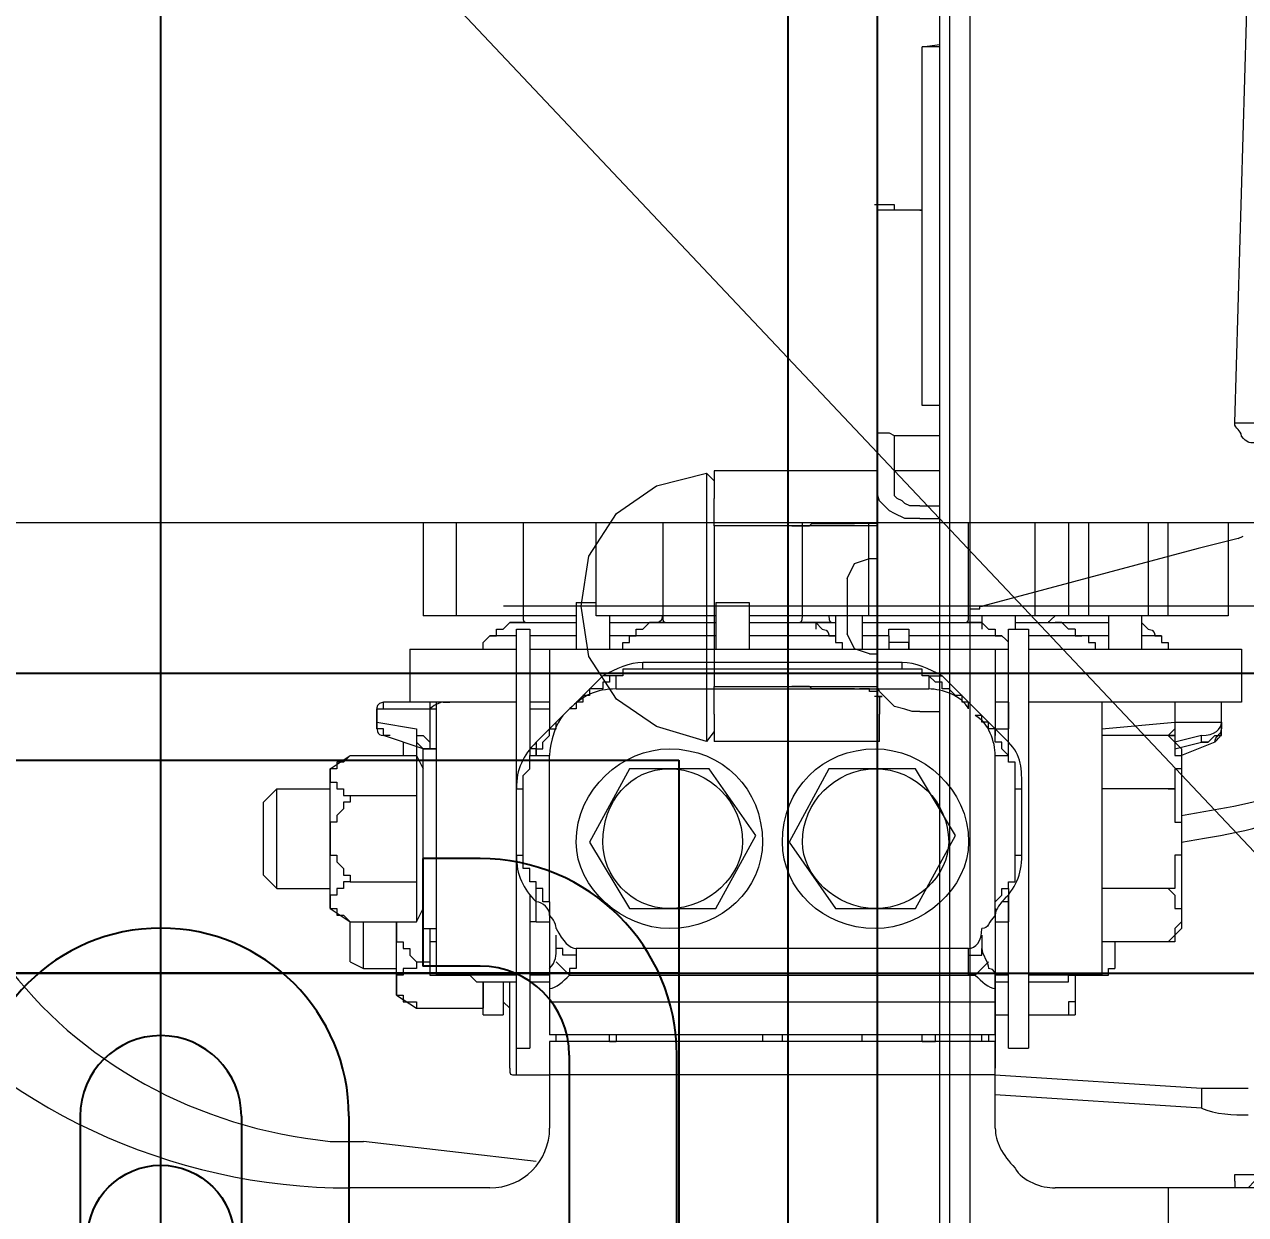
# Model space of a CAD drawing. Header units: millimetres. Extents: x 25083 to 52777, y 24772 to 45779.
# Drawn here: x 38551 to 38619.2, y 33398.4 to 33464.9 of the extents above; entities that cross this region are included whole.
import ezdxf

# ---------------------------------------------------------------- set-up
doc = ezdxf.new("R2010")
doc.units = ezdxf.units.MM
doc.layers.add('小车', color=7, linetype='Continuous')
doc.styles.get("Standard").update_dxf_attribs({"font": ''})
doc.styles.get('Standard').set_extended_font_data('SimSun')
doc.dimstyles.new('15', dxfattribs={"dimtxt": 15, "dimasz": 10, "dimexe": 2, "dimexo": 1, "dimgap": 1, "dimtad": 1, "dimdsep": 46, "dimtxsty": 'Standard', "dimcen": 2.5, "dimadec": 0, "dimazin": 0, "dimtfac": 1, "dimtmove": 2, "dimatfit": 3, "dimfxl": 1, "dimtolj": 1, "dimarcsym": 0})
doc.dimstyles.new('ISO-25', dxfattribs={"dimtxt": 2.5, "dimasz": 2.5, "dimexe": 1.25, "dimexo": 0.625, "dimtad": 1, "dimtxsty": 'Standard', "dimcen": 2.5, "dimadec": 0, "dimazin": 0, "dimtfac": 1, "dimtmove": 0, "dimatfit": 3, "dimfxl": 1, "dimarcsym": 0})

# ---------------------------------------------------------------- blocks, each defined once
blk = doc.blocks.new('A$C6E4F4F8B')
for p, q in [((0, 70), (197.2, 70)), ((135.1, 63.918), (135.1, 6.083)), ((157.046, 63.805), (139.673, 63.805)), ((139.673, 57.805), (157.046, 57.805)), ((128.7, 52.832), (128.7, 49.634)), ((134.7, 52.832), (134.7, 49.634)), ((128.7, 49.634), (134.7, 49.634)), ((143.083, 45.5), (157.046, 45.5)), ((143.083, 39.5), (157.046, 39.5)), ((143.083, 30.5), (157.046, 30.5))]:
    blk.add_line(p, q)
at = {"color": 1}
for p in [(123.2, 63.918), (133.2, 63.918)]:
    blk.add_line(p, (173.2, 63.918), dxfattribs=at)
at = {"color": 6, "ltscale": 15}
blk.add_line((123.2, 6.083), (123.2, 63.918), dxfattribs=at)
blk.add_circle((149.918, 35), 4.1, dxfattribs=at)
blk.add_circle((149.918, 35), 4.1, dxfattribs=at)
for centre, radius, end in [((139.673, 52.832), 10.973, 180), ((139.673, 52.832), 4.973, 180), ((143.083, 35), 4.5, 270)]:
    blk.add_arc(centre, radius, 90, end)
at = {"ltscale": 15}
blk.add_arc((143.083, 35), 10.5, 90, 270, dxfattribs=at)
blk = doc.blocks.new('*D925')
at = {"color": 0, "lineweight": -2}
for p, q in [((29677.862, 34881.662), (29677.862, 32448.293)), ((40733.017, 34757.645), (40733.017, 32448.293)), ((29680.362, 32449.543), (40730.517, 32449.543))]:
    blk.add_line(p, q, dxfattribs=at)
at = {"color": 0}
for points in [[(29680.362, 32449.96), (29680.362, 32449.127), (29677.862, 32449.543)], [(40730.517, 32449.127), (40730.517, 32449.96), (40733.017, 32449.543)]]:
    blk.add_solid(points, dxfattribs=at)
at = {"layer": 'DEFPOINTS', "color": 0}
for p in [(29677.862, 34882.287), (40733.017, 34758.27), (40733.017, 32449.543)]:
    blk.add_point(p, dxfattribs=at)
at = {"color": 0, "insert": (35205.439, 32451.628), "char_height": 2.5, "attachment_point": 5}
blk.add_mtext('11055,15', dxfattribs=at)
blk = doc.blocks.new('zw$D2F4')
at = {"color": 7, "lineweight": 5}
for points in [[(257.723, 841.871), (257.723, 1145.643)], [(238.041, 926.541), (237.298, 925.798)], [(238.041, 926.541), (242.126, 926.541)], [(242.126, 926.541), (242.869, 925.798)], [(237.298, 925.798), (237.298, 922.827)], [(237.298, 925.798), (242.869, 925.798)], [(242.869, 925.798), (242.869, 922.827)], [(223.187, 922.827), (223.187, 920.97)], [(236.184, 922.827), (235.442, 921.713)], [(236.556, 922.827), (236.184, 922.827), (236.184, 922.456), (235.813, 922.456), (235.813, 922.084), (235.442, 921.713)], [(236.184, 922.827), (243.983, 922.827)], [(237.67, 921.713), (237.67, 922.084), (237.298, 922.084), (237.298, 922.456), (236.927, 922.456), (236.927, 922.827), (236.556, 922.827)], [(239.898, 922.827), (239.155, 922.827), (239.155, 922.456), (238.784, 922.456), (238.412, 922.084), (238.041, 922.084), (238.041, 921.713), (237.67, 921.713)], [(242.497, 921.713), (242.126, 921.713), (242.126, 922.084), (241.755, 922.084), (241.383, 922.456), (241.012, 922.456), (241.012, 922.827), (240.641, 922.827), (239.898, 922.827)], [(243.612, 922.827), (243.24, 922.827), (243.24, 922.456), (242.869, 922.456), (242.869, 922.084), (242.497, 922.084), (242.497, 921.713)], [(244.726, 921.713), (244.354, 922.084), (244.354, 922.456), (243.983, 922.456), (243.983, 922.827), (243.612, 922.827)], [(243.983, 922.827), (244.726, 921.713)], [(220.587, 913.914), (220.587, 921.713)], [(233.213, 921.713), (232.842, 920.97)], [(233.213, 921.713), (235.442, 921.713)], [(235.442, 921.713), (235.442, 917.999)], [(237.67, 921.713), (237.67, 917.999)], [(242.497, 921.713), (242.497, 917.999)], [(244.726, 921.713), (244.726, 917.999)], [(222.073, 911.315), (223.187, 920.97)], [(232.842, 920.97), (232.842, 919.114)], [(232.842, 920.97), (235.442, 920.97)], [(245.097, 917.628), (245.84, 919.856)], [(245.84, 919.485), (245.84, 919.856), (246.211, 919.856), (246.211, 920.228), (246.582, 920.228)], [(246.582, 920.228), (246.211, 917.999)], [(246.582, 920.228), (247.325, 920.228)], [(247.325, 920.228), (246.582, 920.228)], [(247.325, 920.228), (247.325, 916.885)], [(247.325, 920.228), (247.325, 919.856), (247.696, 919.856)], [(247.696, 912.429), (247.696, 919.856)], [(231.357, 919.114), (230.614, 917.999)], [(232.099, 919.114), (231.357, 919.114), (231.357, 918.742), (230.985, 918.742), (230.985, 918.371), (230.985, 917.999), (230.614, 917.999)], [(231.357, 919.114), (235.442, 919.114)], [(233.213, 917.999), (232.842, 917.999), (232.842, 918.742), (232.471, 918.742), (232.471, 919.114), (232.099, 919.114)], [(235.442, 919.114), (234.328, 919.114), (234.328, 918.742), (233.956, 918.742), (233.956, 918.371), (233.585, 918.371), (233.213, 917.999)], [(245.468, 918.742), (244.726, 918.742)], [(230.614, 917.999), (230.614, 914.286)], [(233.213, 917.999), (233.213, 917.257)], [(235.442, 917.999), (236.184, 917.628)], [(237.67, 917.999), (235.442, 917.999)], [(242.497, 917.999), (237.67, 917.999)], [(244.726, 917.999), (242.497, 917.999)], [(244.726, 917.999), (243.983, 917.628)], [(245.468, 917.999), (244.354, 917.999)], [(246.211, 917.999), (245.468, 917.999), (245.097, 917.628)], [(246.211, 917.999), (245.84, 917.999), (245.84, 917.628), (245.468, 917.257)], [(250.667, 918.371), (247.696, 918.371)], [(250.667, 918.371), (250.667, 912.429)], [(232.842, 917.257), (232.471, 917.257), (232.471, 916.885)], [(235.07, 917.257), (232.842, 917.257)], [(234.328, 916.885), (234.328, 917.257)], [(235.07, 917.628), (235.07, 916.885)], [(235.07, 917.628), (245.097, 917.628)], [(245.097, 917.628), (245.097, 916.885)], [(245.097, 916.885), (245.097, 917.257)], [(247.325, 917.257), (245.097, 917.257)], [(245.468, 917.257), (245.097, 917.257)], [(245.468, 917.257), (245.097, 917.257)], [(247.325, 917.257), (245.468, 917.257)], [(247.696, 916.885), (247.696, 917.257), (247.325, 917.257)], [(252.524, 909.087), (252.524, 917.628)], [(257.723, 917.628), (252.524, 917.628)], [(232.471, 916.885), (232.471, 915.029), (232.099, 914.657), (232.099, 913.914)], [(232.471, 912.429), (232.471, 916.885)], [(232.471, 916.885), (247.696, 916.885)], [(247.696, 912.429), (247.696, 916.885)], [(247.696, 916.514), (247.696, 916.143)], [(252.524, 915.771), (257.723, 915.771)], [(250.667, 914.657), (250.667, 914.286), (251.039, 914.286), (251.41, 913.914)], [(230.243, 914.286), (230.243, 913.172)], [(230.243, 914.286), (232.099, 914.286)], [(230.614, 914.286), (231.728, 914.286)], [(232.099, 914.286), (230.614, 914.286)], [(232.099, 913.914), (232.099, 912.429)], [(251.41, 912.429), (251.41, 913.914)], [(232.099, 913.172), (230.243, 913.172)], [(230.985, 913.172), (230.614, 912.8)], [(252.153, 912.8), (251.781, 913.172)], [(226.9, 912.429), (226.9, 910.572)], [(226.9, 912.429), (228.386, 912.429)], [(227.272, 912.8), (232.099, 912.8)], [(228.386, 912.429), (228.386, 911.686)], [(228.386, 912.429), (251.781, 912.429)], [(239.155, 912.429), (239.155, 912.058)], [(239.155, 912.429), (242.869, 912.429)], [(242.869, 912.429), (242.869, 912.058)], [(251.781, 912.429), (251.781, 911.686)], [(252.153, 912.8), (252.153, 909.087)], [(236.927, 911.686), (228.386, 911.686)], [(232.099, 911.686), (232.099, 910.572)], [(232.471, 910.572), (232.471, 911.686)], [(237.298, 911.315), (237.67, 911.315), (237.67, 911.686), (238.412, 911.686), (238.412, 912.058), (239.155, 912.058)], [(239.155, 912.058), (242.869, 912.058)], [(242.869, 912.058), (243.612, 912.058), (243.983, 911.686), (244.726, 911.686), (244.726, 911.315)], [(245.468, 911.315), (245.097, 911.315), (245.097, 911.686), (244.726, 911.686), (244.726, 911.315)], [(251.781, 911.686), (245.097, 911.686)], [(247.325, 911.686), (247.325, 910.572)], [(247.696, 910.572), (247.696, 911.686)], [(250.667, 911.686), (250.667, 884.948)], [(251.41, 909.087), (251.41, 911.686)], [(252.153, 912.058), (252.153, 909.087)], [(257.723, 912.058), (252.524, 912.058)], [(235.442, 911.315), (235.442, 910.572)], [(235.442, 911.315), (236.927, 911.315)], [(236.556, 910.572), (236.556, 910.944), (237.298, 910.944), (237.298, 911.315)], [(236.556, 911.315), (237.298, 911.315)], [(244.726, 911.315), (244.726, 910.572)], [(244.726, 911.315), (245.097, 911.315), (245.097, 910.944), (245.468, 910.944), (245.84, 910.572), (246.211, 910.572), (246.211, 910.201), (246.582, 910.201), (246.954, 909.83)], [(245.468, 911.315), (245.097, 911.315), (244.726, 911.315)], [(249.182, 907.601), (245.468, 911.315)], [(228.757, 910.572), (223.929, 910.572)], [(226.9, 885.691), (226.9, 910.572)], [(228.757, 885.691), (228.757, 910.572)], [(229.129, 885.691), (229.129, 910.572)], [(232.471, 910.572), (229.129, 910.572)], [(230.985, 910.572), (230.985, 885.691)], [(236.184, 910.572), (232.842, 910.572)], [(236.556, 910.572), (244.726, 910.572)], [(250.667, 910.572), (246.211, 910.572)], [(228.757, 910.201), (229.129, 910.201)], [(232.471, 909.458), (233.213, 910.201)], [(233.585, 909.087), (233.585, 909.83), (233.956, 909.83), (233.956, 910.201)], [(233.585, 909.087), (233.585, 909.83), (233.956, 909.83), (233.956, 910.201)], [(232.471, 909.458), (232.471, 886.805)], [(233.585, 909.087), (232.842, 909.087), (232.842, 909.458), (232.471, 909.458)], [(233.956, 909.087), (233.585, 909.087)], [(233.956, 887.177), (233.956, 909.087)], [(249.182, 906.859), (249.182, 907.23), (248.811, 907.23), (248.811, 907.601), (248.439, 907.601), (248.439, 908.344), (248.068, 908.344), (248.068, 908.715), (247.696, 908.715), (247.696, 909.087), (247.325, 909.087), (247.325, 909.458)], [(253.267, 909.087), (250.667, 909.087)], [(253.267, 909.087), (253.267, 907.973)], [(239.898, 908.344), (236.184, 906.116)], [(243.983, 906.116), (239.898, 908.344)], [(249.182, 906.859), (249.182, 907.601)], [(249.182, 906.859), (249.182, 907.601)], [(252.524, 901.288), (252.524, 907.973)], [(252.524, 907.973), (257.723, 907.973)], [(228.757, 907.23), (228.757, 906.859)], [(229.129, 906.859), (228.757, 906.859)], [(248.439, 906.859), (249.182, 906.859)], [(248.439, 906.859), (248.439, 889.405)], [(249.553, 905.373), (249.553, 906.487), (249.182, 906.487), (249.182, 906.859)], [(252.524, 907.23), (250.667, 907.23)], [(250.667, 906.859), (250.667, 906.487), (251.039, 906.487), (251.039, 906.116), (251.41, 906.116)], [(251.41, 901.288), (251.41, 907.23)], [(252.153, 907.23), (252.153, 901.288)], [(252.153, 907.23), (252.153, 901.288)], [(236.184, 906.116), (236.184, 901.288)], [(243.983, 901.66), (243.983, 906.116)], [(249.553, 905.373), (249.925, 905.373)], [(249.553, 890.89), (249.553, 905.373)], [(249.925, 890.89), (249.925, 905.373)], [(252.153, 905.002), (251.781, 905.373)], [(257.723, 904.259), (252.524, 904.259)], [(228.757, 903.516), (229.129, 903.516)], [(240.269, 899.06), (243.983, 901.66)], [(236.184, 901.288), (240.269, 899.06)], [(253.267, 901.288), (250.667, 901.288)], [(253.267, 901.288), (253.267, 899.431)], [(253.267, 899.431), (250.667, 899.431)], [(251.41, 894.604), (251.41, 899.431)], [(252.153, 899.431), (252.153, 896.461)], [(252.153, 899.431), (252.153, 895.718)], [(252.524, 872.694), (252.524, 899.431)], [(239.898, 897.203), (236.184, 894.604)], [(243.983, 894.975), (239.898, 897.203)], [(252.524, 896.461), (257.723, 896.461)], [(252.153, 895.718), (251.781, 895.718)], [(252.153, 895.718), (251.781, 895.347)], [(252.153, 895.718), (252.153, 894.604)], [(236.184, 894.604), (236.184, 890.148)], [(243.983, 890.148), (243.983, 894.975)], [(251.41, 894.604), (251.039, 894.604), (251.039, 894.232), (250.667, 894.232)], [(252.524, 894.604), (251.41, 894.604)], [(252.153, 894.975), (252.153, 894.604)], [(228.757, 893.118), (229.129, 893.118)], [(252.524, 893.118), (250.667, 893.118)], [(251.41, 891.633), (251.41, 893.118)], [(252.153, 893.118), (252.153, 886.434)], [(252.153, 893.118), (252.153, 886.434)], [(252.524, 892.747), (257.723, 892.747)], [(251.41, 891.633), (250.667, 891.633)], [(250.667, 890.519), (251.039, 890.519), (251.039, 891.262), (251.039, 891.633), (250.667, 891.633)], [(251.41, 891.633), (251.781, 891.633), (251.781, 891.262), (251.781, 890.89), (251.781, 890.519), (251.41, 890.519)], [(249.182, 889.405), (249.182, 889.776), (249.553, 889.776), (249.553, 890.89)], [(249.553, 890.89), (249.925, 890.89)], [(251.41, 890.519), (250.667, 890.519)], [(251.41, 885.32), (251.41, 890.519)], [(228.757, 889.776), (229.129, 889.776)], [(228.757, 889.776), (228.757, 889.033)], [(236.184, 890.148), (240.269, 887.919)], [(240.269, 887.919), (243.983, 890.148)], [(247.325, 887.177), (247.696, 887.177), (247.696, 887.548), (248.068, 887.548), (248.068, 887.919), (248.439, 888.291), (248.439, 888.662), (248.811, 888.662), (248.811, 889.033), (249.182, 889.405)], [(249.182, 889.405), (248.439, 889.405)], [(249.182, 889.405), (249.182, 888.662)], [(249.182, 889.405), (249.182, 888.662)], [(245.468, 884.948), (249.182, 888.662)], [(232.471, 886.805), (232.471, 887.177), (233.585, 887.177)], [(233.585, 887.177), (233.585, 886.434), (233.956, 886.434)], [(233.585, 887.177), (233.585, 886.434), (233.956, 886.434)], [(233.585, 887.177), (233.956, 887.177)], [(252.524, 887.177), (257.723, 887.177)], [(228.757, 886.434), (229.129, 886.434)], [(232.471, 886.805), (233.213, 886.063)], [(244.726, 884.948), (245.097, 885.32), (245.468, 885.32), (245.468, 885.691), (246.211, 885.691), (246.211, 886.063), (246.582, 886.063), (246.582, 886.434), (246.954, 886.434), (246.954, 886.805)], [(252.524, 886.434), (251.781, 886.434)], [(252.153, 886.434), (251.781, 886.063)], [(223.929, 885.691), (228.757, 885.691)], [(225.044, 874.179), (225.786, 885.691)], [(226.9, 885.691), (226.158, 874.179)], [(232.099, 885.691), (227.272, 885.691)], [(229.129, 886.063), (228.757, 886.063)], [(229.129, 885.691), (232.471, 885.691)], [(236.184, 885.691), (229.5, 885.691)], [(230.243, 885.691), (230.243, 884.948)], [(232.099, 885.691), (232.099, 884.948)], [(232.471, 884.948), (232.471, 885.691)], [(235.442, 885.691), (235.442, 884.948)], [(236.556, 885.691), (244.726, 885.691)], [(236.556, 885.691), (236.927, 885.32), (237.298, 885.32), (237.298, 884.948)], [(244.726, 885.691), (244.726, 884.948)], [(250.667, 885.691), (245.84, 885.691)], [(246.211, 885.691), (246.211, 884.948)], [(247.696, 884.948), (247.696, 885.691)], [(237.298, 884.948), (236.556, 884.948), (236.556, 885.32)], [(228.386, 884.948), (236.927, 884.948)], [(228.386, 884.948), (228.386, 883.834)], [(236.927, 884.948), (235.442, 884.948)], [(237.298, 884.948), (237.67, 884.948), (237.67, 884.577), (239.155, 884.577)], [(239.155, 884.577), (242.869, 884.577)], [(239.155, 884.577), (239.155, 884.206)], [(242.869, 884.577), (244.354, 884.577), (244.354, 884.948), (244.726, 884.948)], [(242.869, 884.577), (242.869, 884.206)], [(244.726, 884.948), (245.468, 884.948)], [(244.726, 884.948), (245.468, 884.948)], [(245.468, 884.948), (251.781, 884.948)], [(246.954, 884.948), (246.211, 884.948)], [(247.696, 884.948), (246.954, 884.948)], [(251.781, 884.948), (251.781, 883.834)], [(252.524, 884.577), (251.781, 884.577)], [(252.153, 884.577), (252.153, 879.378)], [(252.153, 884.577), (252.153, 879.378)], [(251.781, 883.834), (228.386, 883.834)], [(230.243, 883.834), (230.243, 881.606)], [(232.099, 883.834), (232.099, 882.72)], [(232.471, 879.749), (232.471, 883.834)], [(239.155, 884.206), (242.869, 884.206)], [(247.696, 871.951), (247.696, 883.834)], [(247.696, 879.749), (247.696, 883.834)], [(250.667, 883.834), (250.667, 871.951)], [(251.41, 879.378), (251.41, 883.834)], [(252.524, 883.463), (257.723, 883.463)], [(220.587, 823.303), (220.587, 882.349)], [(232.099, 882.72), (232.099, 881.606), (232.471, 881.606), (232.471, 879.749)], [(230.243, 881.606), (230.243, 881.235)], [(232.471, 881.235), (230.985, 881.235), (230.985, 881.606), (230.243, 881.606)], [(252.153, 881.978), (251.781, 881.606)], [(251.781, 881.235), (251.781, 881.606)], [(257.723, 881.606), (252.524, 881.606)], [(232.471, 881.235), (230.243, 881.235)], [(251.41, 880.492), (251.039, 880.492), (251.039, 880.121), (250.667, 880.121)], [(251.41, 880.492), (251.41, 880.864)], [(257.723, 880.492), (252.524, 880.492)], [(247.696, 879.749), (232.471, 879.749)], [(232.471, 879.749), (232.471, 879.378), (232.842, 879.378), (232.842, 879.007)], [(234.328, 876.036), (234.328, 879.749)], [(234.328, 879.007), (234.328, 879.749)], [(237.298, 876.036), (237.298, 879.749)], [(242.869, 876.036), (242.869, 879.749)], [(245.84, 876.036), (245.84, 879.749)], [(246.211, 879.749), (246.582, 875.665)], [(234.328, 879.007), (232.842, 879.007)], [(252.524, 879.378), (250.667, 879.378)], [(252.524, 877.521), (250.667, 877.521)], [(251.41, 876.407), (251.41, 877.521)], [(252.153, 877.521), (251.781, 877.15)], [(257.723, 877.15), (252.524, 877.15)], [(251.41, 876.407), (251.039, 876.407), (251.039, 876.036), (250.667, 876.036)], [(220.587, 876.036), (154.857, 876.036)], [(235.07, 875.293), (234.328, 876.036)], [(235.813, 875.293), (235.442, 875.293), (235.07, 875.665), (234.328, 875.665), (234.328, 876.036)], [(237.298, 876.036), (236.927, 875.665), (236.184, 875.665), (236.184, 875.293), (235.813, 875.293)], [(239.898, 875.293), (239.155, 875.293), (239.155, 875.665), (237.298, 875.665), (237.298, 876.036)], [(242.869, 876.036), (242.869, 875.665), (241.012, 875.665), (241.012, 875.293), (239.898, 875.293)], [(244.354, 875.293), (243.983, 875.293), (243.983, 875.665), (242.869, 875.665), (242.869, 876.036)], [(245.84, 876.036), (245.84, 875.665), (244.726, 875.665), (244.726, 875.293), (244.354, 875.293)], [(245.097, 875.293), (245.84, 876.036)], [(245.097, 875.665), (245.468, 874.179)], [(245.84, 874.179), (245.468, 875.665)], [(246.582, 875.665), (246.211, 875.665), (245.84, 876.036)], [(246.582, 875.665), (245.84, 875.665), (245.84, 876.036)], [(246.582, 875.665), (246.582, 873.065)], [(247.696, 875.665), (246.582, 875.665)], [(247.696, 875.665), (246.582, 875.665)], [(252.524, 876.036), (257.723, 876.036)], [(245.097, 875.293), (235.07, 875.293)], [(245.468, 873.436), (244.726, 875.293)], [(226.158, 874.179), (225.044, 874.179)], [(245.468, 873.808), (245.468, 874.179)], [(245.468, 874.179), (245.84, 874.179)], [(245.468, 874.179), (245.468, 873.808), (245.84, 873.436), (245.84, 873.065), (246.211, 873.065)], [(246.211, 873.065), (247.696, 873.065)], [(246.582, 873.065), (246.211, 873.065)], [(220.959, 872.322), (220.587, 872.322)], [(220.959, 872.322), (221.33, 872.322), (221.33, 871.208), (221.701, 870.837), (221.701, 870.465), (222.073, 870.465), (222.073, 869.723), (222.444, 869.723), (222.444, 869.351), (222.815, 868.98), (222.815, 868.609), (223.187, 868.609), (223.187, 868.237), (223.558, 868.237), (223.558, 867.866), (223.929, 867.866), (223.929, 867.495)], [(257.723, 872.694), (252.524, 872.694)], [(263.294, 872.322), (288.917, 871.58)], [(263.294, 872.322), (263.294, 870.094)], [(250.667, 871.951), (247.696, 871.951)]]:
    blk.add_lwpolyline(points, dxfattribs=at)
at = {"color": 7, "lineweight": 0}
blk.add_lwpolyline([(223.929, 864.524), (222.815, 865.638), (222.815, 866.009), (222.073, 866.752), (222.073, 867.123), (221.701, 867.495), (221.701, 868.237), (221.33, 868.237), (221.33, 868.98), (220.959, 869.351), (220.959, 871.208), (220.587, 871.58), (220.587, 872.322)], dxfattribs=at)
at = {"color": 7, "lineweight": 5}
for points in [[(232.842, 947.708), (225.044, 941.395), (220.587, 931.74), (220.587, 921.713)], [(233.213, 941.024), (227.643, 936.939), (223.929, 930.254), (223.187, 922.827)], [(246.582, 920.228), (246.211, 920.228), (245.84, 920.228), (245.84, 919.856)], [(246.582, 920.228), (246.211, 920.228), (245.84, 920.228), (245.84, 919.856)], [(246.582, 920.228), (246.582, 920.228), (246.582, 920.228), (246.582, 920.228)], [(247.696, 919.856), (247.696, 920.228), (247.325, 920.228), (247.325, 920.228)], [(235.442, 919.114), (235.442, 919.114), (235.442, 919.114), (235.442, 919.114)], [(245.097, 917.257), (245.097, 917.628), (245.097, 917.628), (245.097, 917.628)], [(245.097, 917.257), (245.097, 917.257), (245.097, 917.257), (245.097, 917.257)], [(247.696, 916.514), (247.696, 916.885), (247.325, 917.257), (247.325, 917.257)], [(220.587, 913.914), (220.587, 912.058), (222.073, 910.572), (223.929, 910.572)], [(251.41, 913.914), (251.41, 913.914), (251.41, 913.914), (251.41, 913.914)], [(251.41, 913.914), (251.41, 913.914), (251.41, 913.914), (251.41, 913.543)], [(251.41, 913.543), (251.41, 913.543), (251.41, 913.543), (251.41, 913.543)], [(251.41, 913.543), (251.41, 913.543), (251.41, 913.543), (251.41, 913.543)], [(251.41, 913.543), (251.41, 913.543), (251.41, 913.543), (251.41, 913.543)], [(251.41, 913.543), (251.781, 913.543), (251.781, 913.543), (251.781, 913.543)], [(251.41, 913.543), (251.41, 913.543), (251.41, 913.543), (251.41, 913.543)], [(251.41, 913.543), (251.41, 913.543), (251.41, 913.543), (251.41, 913.543)], [(251.781, 913.543), (251.781, 913.543), (251.781, 913.543), (251.781, 913.543)], [(251.781, 913.543), (251.781, 913.543), (251.781, 913.543), (251.781, 913.172)], [(251.781, 913.172), (251.781, 913.172), (251.781, 913.172), (251.781, 913.172)], [(251.781, 913.172), (251.781, 913.172), (251.781, 913.172), (251.781, 913.172)], [(227.272, 912.8), (226.9, 912.8), (226.9, 912.8), (226.9, 912.429)], [(239.155, 912.429), (238.041, 912.429), (237.298, 912.058), (236.556, 911.315)], [(245.468, 911.315), (244.726, 912.058), (243.983, 912.429), (242.869, 912.429)], [(252.153, 912.058), (252.153, 912.429), (252.153, 912.429), (252.153, 912.8)], [(235.442, 911.315), (235.442, 911.686), (235.442, 911.686), (235.442, 911.686)], [(252.524, 912.058), (252.153, 912.058), (252.153, 912.058), (252.153, 911.686)], [(235.813, 910.572), (236.184, 910.572), (236.556, 910.944), (236.556, 911.315)], [(245.468, 911.315), (245.468, 911.315), (245.468, 911.315), (245.468, 911.315)], [(245.468, 911.315), (245.468, 911.315), (245.468, 911.315), (245.468, 911.315)], [(231.728, 910.572), (231.728, 910.201), (232.099, 909.83), (232.471, 909.458)], [(232.842, 910.572), (232.842, 910.572), (232.471, 910.572), (232.471, 910.572)], [(232.842, 910.572), (233.213, 910.201), (233.585, 910.201), (233.956, 910.201)], [(235.07, 910.201), (235.07, 910.201), (235.442, 910.201), (235.813, 910.572)], [(236.556, 910.572), (236.184, 910.572), (236.184, 910.572), (235.813, 910.572)], [(246.954, 909.83), (246.582, 910.201), (245.468, 910.572), (244.726, 910.572)], [(235.07, 910.201), (234.328, 909.83), (233.956, 909.458), (233.956, 909.087)], [(233.956, 910.201), (233.956, 910.201), (233.956, 910.201), (233.956, 910.201)], [(233.956, 910.201), (234.328, 910.201), (234.699, 910.201), (234.699, 910.201)], [(248.439, 906.859), (248.439, 907.973), (248.068, 908.715), (247.325, 909.458)], [(249.925, 905.373), (249.925, 906.116), (249.553, 906.859), (249.182, 907.601)], [(249.182, 907.601), (249.182, 907.601), (249.182, 907.601), (249.182, 907.601)], [(249.182, 907.601), (249.182, 907.601), (249.182, 907.601), (249.182, 907.601)], [(228.757, 907.23), (228.757, 907.23), (228.757, 907.23), (229.129, 907.23)], [(229.129, 907.23), (229.129, 907.23), (229.129, 907.23), (229.129, 907.23)], [(251.41, 906.116), (251.41, 906.116), (251.41, 906.116), (251.41, 905.745)], [(251.41, 905.745), (251.41, 905.745), (251.41, 905.745), (251.41, 905.745)], [(251.41, 905.745), (251.41, 905.745), (251.41, 905.745), (251.41, 905.745)], [(251.41, 905.745), (251.41, 905.745), (251.41, 905.745), (251.41, 905.745)], [(251.41, 905.745), (251.41, 905.745), (251.41, 905.745), (251.41, 905.745)], [(251.41, 905.745), (251.41, 905.745), (251.41, 905.745), (251.41, 905.745)], [(251.41, 905.745), (251.41, 905.745), (251.41, 905.745), (251.41, 905.745)], [(251.41, 905.745), (251.781, 905.745), (251.781, 905.745), (251.781, 905.745)], [(251.781, 905.745), (251.781, 905.745), (251.781, 905.745), (251.781, 905.373)], [(251.781, 905.373), (251.781, 905.373), (251.781, 905.373), (251.781, 905.373)], [(251.781, 905.373), (251.781, 905.373), (251.781, 905.373), (251.781, 905.373)], [(251.781, 905.373), (251.781, 905.373), (251.781, 905.373), (251.781, 905.373)], [(252.153, 904.259), (252.153, 904.631), (252.153, 904.631), (252.153, 905.002)], [(252.153, 904.631), (252.153, 904.631), (252.153, 904.259), (252.524, 904.259)], [(252.524, 904.259), (252.153, 904.259), (252.153, 904.259), (252.153, 903.888)], [(252.153, 904.259), (252.153, 904.259), (252.153, 904.259), (252.153, 904.259)], [(229.129, 898.689), (229.129, 898.689), (228.757, 898.689), (228.757, 898.689)], [(228.757, 897.575), (228.757, 897.575), (229.129, 897.575), (229.129, 897.575)], [(252.153, 896.832), (252.153, 896.461), (252.153, 896.461), (252.524, 896.461)], [(252.153, 895.718), (252.153, 896.089), (252.153, 896.089), (252.153, 896.461)], [(251.781, 895.347), (251.781, 894.975), (251.41, 894.975), (251.41, 894.975)], [(251.781, 895.347), (251.781, 895.347), (251.781, 895.347), (251.781, 895.347)], [(251.781, 895.347), (251.781, 895.347), (251.781, 895.347), (251.781, 895.347)], [(252.153, 894.975), (252.153, 895.347), (252.153, 895.347), (252.153, 895.718)], [(251.41, 894.975), (251.41, 894.975), (251.41, 894.604), (251.41, 894.604)], [(251.41, 894.975), (251.41, 894.975), (251.41, 894.975), (251.41, 894.975)], [(251.41, 894.975), (251.41, 894.975), (251.41, 894.975), (251.41, 894.975)], [(252.524, 894.975), (252.153, 894.975), (252.153, 894.975), (252.153, 894.604)], [(249.182, 888.662), (249.553, 889.405), (249.925, 890.148), (249.925, 890.89)], [(229.129, 889.033), (229.129, 889.033), (229.129, 889.405), (229.129, 889.405)], [(247.325, 887.177), (248.068, 887.548), (248.439, 888.662), (248.439, 889.405)], [(228.757, 889.033), (228.757, 889.033), (228.757, 889.033), (229.129, 889.033)], [(249.182, 888.662), (249.182, 888.662), (249.182, 888.662), (249.182, 888.662)], [(249.182, 888.662), (249.182, 888.662), (249.182, 888.662), (249.182, 888.662)], [(233.956, 887.177), (233.956, 886.805), (234.328, 886.434), (235.07, 886.434)], [(252.153, 887.548), (252.153, 887.177), (252.153, 887.177), (252.524, 887.177)], [(252.153, 886.434), (252.153, 886.805), (252.153, 886.805), (252.153, 887.177)], [(232.471, 886.805), (232.099, 886.434), (231.728, 886.063), (231.728, 885.691)], [(233.956, 886.434), (233.585, 886.434), (233.213, 886.063), (232.842, 886.063)], [(234.699, 886.434), (234.699, 886.434), (234.328, 886.434), (233.956, 886.434)], [(233.956, 886.434), (233.956, 886.434), (233.956, 886.434), (233.956, 886.434)], [(235.813, 885.691), (235.442, 886.063), (235.07, 886.063), (235.07, 886.434)], [(244.726, 885.691), (245.468, 885.691), (246.582, 886.063), (246.954, 886.805)], [(223.929, 885.691), (223.187, 885.691), (222.444, 885.32), (221.701, 884.577)], [(226.9, 885.691), (226.9, 885.691), (227.272, 885.691), (227.272, 885.691)], [(232.471, 885.691), (232.471, 885.691), (232.842, 885.691), (232.842, 886.063)], [(236.556, 885.32), (236.556, 885.32), (236.184, 885.691), (235.813, 885.691)], [(235.813, 885.691), (236.184, 885.691), (236.184, 885.691), (236.556, 885.691)], [(251.41, 885.691), (251.41, 885.691), (251.41, 885.32), (251.41, 885.32)], [(251.781, 885.691), (251.781, 885.691), (251.41, 885.691), (251.41, 885.691)], [(251.41, 885.691), (251.41, 885.691), (251.41, 885.691), (251.41, 885.691)], [(251.41, 885.691), (251.41, 885.691), (251.41, 885.691), (251.41, 885.691)], [(251.781, 886.063), (251.781, 886.063), (251.781, 886.063), (251.781, 886.063)], [(251.781, 886.063), (251.781, 885.691), (251.781, 885.691), (251.781, 885.691)], [(236.556, 885.32), (237.298, 884.577), (238.041, 884.206), (239.155, 884.206)], [(251.039, 884.948), (251.039, 884.948), (251.039, 884.948), (251.41, 885.32)], [(221.701, 884.577), (220.959, 884.206), (220.587, 883.092), (220.587, 882.349)], [(235.442, 884.948), (235.442, 884.948), (235.442, 884.948), (235.442, 884.948)], [(242.869, 884.206), (243.983, 884.206), (244.726, 884.206), (245.468, 884.948)], [(245.468, 884.948), (245.468, 884.948), (245.468, 884.948), (245.468, 884.948)], [(245.468, 884.948), (245.468, 884.948), (245.468, 884.948), (245.468, 884.948)], [(252.153, 882.72), (252.153, 882.72), (252.153, 882.72), (252.524, 882.349)], [(252.153, 881.978), (252.153, 881.978), (252.153, 882.349), (252.153, 882.349)], [(251.781, 881.235), (251.781, 881.235), (251.41, 881.235), (251.41, 881.235)], [(251.41, 881.235), (251.41, 881.235), (251.41, 880.864), (251.41, 880.864)], [(251.41, 881.235), (251.41, 881.235), (251.41, 881.235), (251.41, 881.235)], [(251.781, 881.235), (251.781, 881.235), (251.781, 881.235), (251.781, 881.235)], [(251.781, 881.235), (251.781, 881.235), (251.781, 881.235), (251.781, 881.235)], [(251.41, 880.864), (251.41, 880.864), (251.41, 880.864), (251.41, 880.864)], [(246.211, 879.749), (246.211, 879.749), (246.211, 879.749), (246.211, 879.749)], [(252.153, 877.521), (252.153, 877.521), (252.153, 877.521), (252.153, 877.521)], [(251.781, 877.15), (251.781, 876.779), (251.41, 876.779), (251.41, 876.779)], [(251.781, 877.15), (251.781, 877.15), (251.781, 877.15), (251.781, 877.15)], [(251.781, 877.15), (251.781, 877.15), (251.781, 877.15), (251.781, 877.15)], [(251.41, 876.779), (251.41, 876.779), (251.41, 876.779), (251.41, 876.407)], [(251.41, 876.779), (251.41, 876.779), (251.41, 876.779), (251.41, 876.779)], [(251.41, 876.779), (251.41, 876.779), (251.41, 876.779), (251.41, 876.779)], [(245.84, 876.036), (245.84, 876.036), (245.84, 876.036), (245.84, 876.036)], [(245.84, 876.036), (245.84, 876.036), (245.84, 876.036), (245.84, 876.036)], [(239.898, 875.293), (240.269, 873.065), (240.641, 870.465), (241.755, 868.237)], [(241.383, 875.293), (241.755, 873.065), (242.126, 870.837), (242.869, 868.609)], [(225.044, 874.179), (224.672, 873.436), (224.672, 872.322), (224.672, 871.58)], [(226.158, 874.179), (226.158, 873.065), (226.158, 872.322), (226.158, 871.58)], [(245.84, 874.179), (245.84, 873.436), (246.211, 873.065), (246.582, 873.065)], [(245.468, 873.436), (245.84, 873.065), (245.84, 873.065), (246.211, 873.065)], [(245.468, 873.436), (245.84, 873.436), (245.84, 873.065), (246.211, 873.065)], [(262.551, 871.951), (262.922, 871.951), (262.922, 872.322), (263.294, 872.322)], [(262.179, 871.208), (262.179, 871.58), (262.179, 871.58), (262.551, 871.951)]]:
    blk.add_open_spline(points, degree=3, dxfattribs=at)
for points in [[(239.898, 909.087), (237.298, 909.087), (235.07, 906.487), (235.07, 903.888), (235.07, 900.917), (237.298, 898.689), (239.898, 898.689), (242.869, 898.689), (245.097, 900.917), (245.097, 903.888), (245.097, 906.487), (242.869, 909.087), (239.898, 909.087)], [(239.898, 907.601), (238.041, 907.601), (236.184, 906.116), (236.184, 903.888), (236.184, 901.66), (238.041, 899.803), (239.898, 899.803), (242.126, 899.803), (243.983, 901.66), (243.983, 903.888), (243.983, 906.116), (242.126, 907.601), (239.898, 907.601)], [(239.898, 897.575), (237.298, 897.575), (235.07, 895.347), (235.07, 892.376), (235.07, 889.776), (237.298, 887.177), (239.898, 887.177), (242.869, 887.177), (245.097, 889.776), (245.097, 892.376), (245.097, 895.347), (242.869, 897.575), (239.898, 897.575)], [(239.898, 896.461), (238.041, 896.461), (236.184, 894.604), (236.184, 892.376), (236.184, 890.148), (238.041, 888.291), (239.898, 888.291), (242.126, 888.291), (243.983, 890.148), (243.983, 892.376), (243.983, 894.604), (242.126, 896.461), (239.898, 896.461)]]:
    blk.add_open_spline(points, degree=3, knots=[0, 0, 0, 0, 1, 1, 1, 2, 2, 2, 3, 3, 3, 4, 4, 4, 4], dxfattribs=at)
blk = doc.blocks.new('*D470')
at = {"layer": 'DEFPOINTS', "color": 0}
for p in [(36180.039, 116639.326), (36197.537, 116639.326), (36197.537, 116438.26)]:
    blk.add_point(p, dxfattribs=at)
at = {"layer": '小车', "color": 0, "linetype": 'Continuous', "lineweight": -2}
for p, q in [((36180.039, 116638.326), (36180.039, 116436.26)), ((36197.537, 116638.326), (36197.537, 116436.26)), ((36170.039, 116438.26), (36160.039, 116438.26)), ((36180.039, 116438.26), (36197.537, 116438.26)), ((36207.537, 116438.26), (36217.537, 116438.26))]:
    blk.add_line(p, q, dxfattribs=at)
at = {"layer": '小车', "color": 0}
for points in [[(36170.039, 116439.926), (36170.039, 116436.593), (36180.039, 116438.26)], [(36207.537, 116439.926), (36207.537, 116436.593), (36197.537, 116438.26)]]:
    blk.add_solid(points, dxfattribs=at)
at = {"layer": '小车', "color": 0, "insert": (36193.655, 116438.26), "char_height": 15, "attachment_point": 5}
blk.add_mtext('\\A1;17.5', dxfattribs=at)
blk = doc.blocks.new('A$C1A4175F5')
at = {"layer": '小车', "color": 7, "lineweight": 0}
for points in [[(991.798, 232.376), (991.798, 773.561)], [(992.358, 232.516), (992.358, 773.421)], [(990.679, 314.128), (990.679, 227.897)], [(993.338, 259.253), (992.358, 259.393)], [(992.358, 259.253), (993.338, 259.253)], [(993.338, 239.235), (993.338, 259.253)], [(994.878, 250.154), (994.878, 250.434)], [(994.878, 250.434), (995.018, 250.434)], [(994.878, 250.434), (995.858, 250.434)], [(995.858, 250.434), (995.998, 250.434)], [(995.858, 250.434), (995.858, 250.154)], [(993.338, 250.154), (993.478, 250.154)], [(993.478, 250.154), (993.338, 250.154)], [(993.478, 250.154), (993.898, 250.154), (994.318, 250.154), (994.878, 250.154), (995.158, 250.154), (995.438, 250.154), (995.718, 250.154), (995.858, 250.154)], [(993.478, 250.154), (993.758, 250.154), (994.038, 250.154), (994.318, 250.154), (994.458, 250.154), (994.738, 250.154), (994.878, 250.154)], [(995.858, 237.696), (995.858, 250.154)], [(992.358, 239.235), (993.338, 239.235)], [(992.358, 237.556), (993.478, 237.556)], [(993.478, 237.556), (993.898, 237.556), (994.318, 237.556), (994.878, 237.556), (995.158, 237.696), (995.438, 237.696), (995.718, 237.696), (995.858, 237.696)], [(994.878, 236.156), (994.878, 237.556)], [(995.858, 237.696), (995.858, 236.156)], [(994.878, 234.616), (994.878, 236.156)], [(995.858, 236.156), (995.858, 234.616)], [(992.358, 235.596), (994.878, 235.596)], [(995.858, 235.596), (1004.957, 235.596)], [(1004.957, 235.596), (1004.957, 234.056)], [(1004.957, 235.036), (1005.377, 235.456)], [(1005.377, 235.456), (1005.377, 220.477)], [(1005.377, 220.477), (1008.177, 221.317), (1010.417, 222.857), (1011.956, 225.237), (1012.376, 228.037), (1011.956, 230.836), (1010.417, 233.216), (1008.177, 234.756), (1005.377, 235.456)], [(993.478, 232.936), (993.898, 232.936), (994.318, 232.936), (994.878, 233.216), (995.158, 233.356), (995.438, 233.636), (995.718, 233.916), (995.858, 234.336), (995.858, 234.616)], [(993.478, 233.636), (993.758, 233.636), (994.038, 233.636), (994.318, 233.776), (994.458, 233.916), (994.738, 234.056), (994.878, 234.196), (994.878, 234.476), (994.878, 234.616)], [(995.858, 223.977), (995.858, 234.616)], [(1004.957, 232.516), (1004.957, 234.056)], [(993.478, 233.636), (992.358, 233.636)], [(993.478, 232.936), (992.358, 232.936)], [(992.358, 110.169), (992.358, 232.516)], [(995.858, 232.656), (997.118, 232.656)], [(995.858, 232.516), (1004.957, 232.516)], [(1000.618, 232.516), (1000.478, 232.516), (1000.338, 232.516), (1000.198, 232.516), (1000.058, 232.516), (999.918, 232.516), (999.778, 232.516), (999.638, 232.516), (999.498, 232.656), (999.358, 232.656), (999.218, 232.656), (999.078, 232.656), (998.798, 232.656), (998.658, 232.656), (998.518, 232.656), (998.378, 232.656), (998.238, 232.656), (998.098, 232.656), (997.818, 232.656), (997.678, 232.656), (997.538, 232.656), (997.398, 232.656), (997.258, 232.656), (997.118, 232.656)], [(1004.957, 232.516), (1004.957, 223.557)], [(975.7, 231.816), (975.42, 231.956)], [(991.798, 108.209), (991.798, 232.376)], [(975.7, 231.816), (977.94, 231.256)], [(977.94, 231.256), (989.979, 228.037)], [(996.278, 230.696), (995.858, 230.696)], [(997.538, 229.576), (997.118, 230.416), (996.278, 230.696)], [(997.538, 229.576), (997.538, 226.497)], [(990.679, 227.897), (990.539, 227.897), (990.399, 227.897), (990.259, 227.897), (990.119, 227.897), (990.119, 228.037), (989.979, 228.037)], [(990.679, 227.897), (990.679, 107.649)], [(996.278, 225.377), (997.118, 225.657), (997.538, 226.497)], [(996.278, 225.377), (995.858, 225.377)], [(993.478, 222.157), (993.898, 222.157), (994.318, 222.297), (994.878, 222.437), (995.158, 222.717), (995.438, 222.997), (995.718, 223.277), (995.858, 223.557), (995.858, 223.977)], [(995.858, 223.977), (995.858, 223.277)], [(995.858, 222.997), (995.578, 222.997)], [(995.578, 222.997), (995.858, 222.997)], [(995.718, 222.997), (995.718, 222.017)], [(1004.957, 223.557), (995.858, 223.557)], [(995.858, 223.277), (995.998, 223.277), (996.138, 223.277), (996.278, 223.277), (996.278, 223.417), (996.418, 223.417), (996.558, 223.417), (996.698, 223.417), (996.838, 223.417)], [(995.858, 223.137), (995.858, 223.277)], [(995.858, 223.137), (995.858, 222.997)], [(995.858, 222.997), (995.998, 222.997)], [(997.118, 223.417), (996.838, 223.417)], [(997.118, 223.417), (997.258, 223.417), (997.398, 223.417), (997.538, 223.417), (997.678, 223.417), (997.818, 223.417), (998.098, 223.417), (998.238, 223.417), (998.378, 223.417), (998.518, 223.417), (998.658, 223.417), (998.798, 223.417), (999.078, 223.417), (999.218, 223.417), (999.358, 223.417), (999.498, 223.417), (999.638, 223.557), (999.778, 223.557), (999.918, 223.557), (1000.058, 223.557), (1000.198, 223.557), (1000.338, 223.557), (1000.478, 223.557), (1000.618, 223.557)], [(1004.957, 222.017), (1004.957, 223.557)], [(993.478, 222.157), (992.358, 222.157)], [(995.718, 220.477), (995.718, 222.017)], [(1004.957, 222.017), (1004.957, 220.477)], [(1004.957, 221.037), (1005.377, 220.477)], [(995.718, 220.477), (1004.957, 220.477)]]:
    blk.add_lwpolyline(points, dxfattribs=at)
at = {"layer": '小车', "color": 3, "lineweight": 0}
blk.add_lwpolyline([(1023.155, 265.553), (878.69, 112.548)], dxfattribs=at)
at = {"layer": '小车', "color": 1, "lineweight": 0}
for points in [[(930.905, 228.037), (977.38, 228.037)], [(977.38, 228.037), (1004.957, 228.037)], [(1004.957, 228.037), (1016.716, 228.037)]]:
    blk.add_lwpolyline(points, dxfattribs=at)
at = {"layer": '小车'}
dim = blk.add_linear_dim(base=(229.857, 249.006), p1=(212.358, 450.073), p2=(229.857, 450.073), dimstyle='15', override={"dimfxl": 0.18}, dxfattribs=at)
dim.commit()
dim.dimension.update_dxf_attribs({"geometry": '*D470', "text_midpoint": (225.974, 249.006), "dimtype": 128, "insert": (-35967.681, -116189.253)})
blk = doc.blocks.new('zw$50CE')
blk.add_blockref('zw$D2F4', (22.01, 103.569))
at = {"layer": '小车', "ltscale": 10, "xscale": -1, "rotation": 270}
blk.add_blockref('A$C1A4175F5', (47.032, 0), dxfattribs=at)

msp = doc.modelspace()

# ---------------------------------------------------------------- linework, layer by layer
for p, q in [((38558.63, 33290.649), (38558.63, 34123.983)), ((38558.63, 33301.542), (38558.63, 33745.5))]:
    msp.add_line(p, q)
at = {"color": 1, "ltscale": 15}
msp.add_line((29782.964, 33428.649), (40674.281, 33428.649), dxfattribs=at)
at = {"ltscale": 15}
msp.add_line((29782.964, 33411.899), (40674.281, 33411.899), dxfattribs=at)
msp.add_lwpolyline([(38518.63, 33273.983), (38518.63, 34140.649), (38598.63, 34140.649), (38598.63, 33273.983)], close=True, dxfattribs=at)

# ---------------------------------------------------------------- block references
for name, p, rotation in [('zw$50CE', (39594.481, 33157.316), 90), ('A$C6E4F4F8B', (38523.63, 33546.999), 270)]:
    msp.add_blockref(name, p, dxfattribs=dict(rotation=rotation))

# ---------------------------------------------------------------- dimensions: what is measured, and where the dimension line sits
dim = msp.add_linear_dim(base=(40733.0166, 32449.5434), p1=(29677.8617, 34882.2868), p2=(40733.0166, 34758.2702), dimstyle='ISO-25')
dim.commit()
dim.dimension.update_dxf_attribs({"geometry": '*D925', "text_midpoint": (35205.4391, 32449.5434), "dimtype": 160})

doc.saveas('drawing.dxf')
